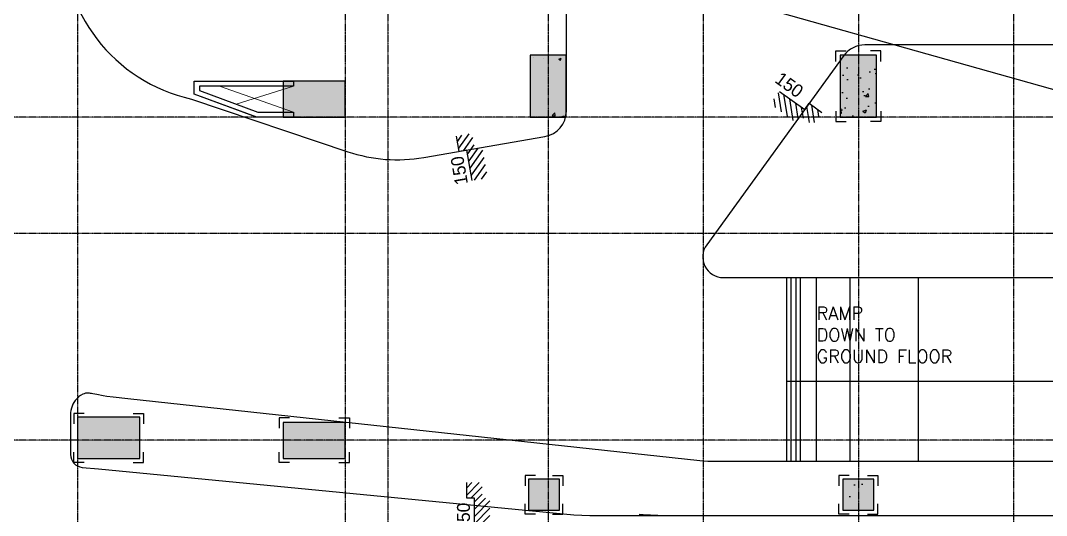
# Model space of a CAD drawing. Header units: inches. Extents: x -189245 to 740841, y -215444 to 469401.
# Drawn here: x 473549 to 493390, y 133913 to 143485 of the extents above; entities that cross this region are included whole.
import ezdxf

# ---------------------------------------------------------------- set-up
doc = ezdxf.new("R2010")
doc.units = ezdxf.units.IN
doc.header["$LTSCALE"] = 10
doc.header["$MEASUREMENT"] = 0
doc.linetypes.add('CENTER', pattern=[2, 1.25, -0.25, 0.25, -0.25])
doc.linetypes.add('GRID NORMAL$0$GRID BASEMENT$0$GRID GROUND$0$GRID$0$$0$PHANTOM', pattern=[2.5, 1.25, -0.25, 0.25, -0.25, 0.25, -0.25])
for name, color, linetype in [('A-COLUMN HATCH', 252, 'Continuous'), ('A-GRID', 8, 'Continuous'), ('A-HATCH GRAVEL', 8, 'Continuous'), ('A-PARKING', 252, 'Continuous'), ('A-PARKING EQUIPMENTS', 2, 'Continuous'), ('A-ROAD', 252, 'Continuous'), ('A-TEXT', 3, 'Continuous'), ('COLUMN', 6, 'Continuous'), ('ELEVATION MARK', 2, 'Continuous'), ('GRID', 8, 'CENTER'), ('TSG- WALL 100', 244, 'Continuous')]:
    doc.layers.add(name, color=color, linetype=linetype)
doc.layers.add('DEFPOINT', color=7, linetype='Continuous', plot=False)
doc.layers.add('SLOPE', color=200, linetype='Continuous', lineweight=5)
doc.styles.add('PRSP_Simplex', font='simplex.shx')
pattern_1 = [(50, (467978.45, 126913.5), (717.26, -62.752), [75, -825]), (355, (467978.45, 126913.5), (-138.751, 752.192), [60, -660]), (100.4514, (468038.2, 126908.3), (578.51, 689.44), [63.74, -701.142]), (46.1842, (467978.45, 127113.5), (1067.24, -165.52), [112.5, -1237.5]), (96.6356, (468067.4, 127099.7), (934.663, 974.118), [95.61, -1051.713]), (351.184, (467978.5, 127113.5), (934.66, 974.12), [90, -990]), (21, (468078.45, 127063.5), (596.907, -402.619), [75, -825]), (326, (468078.45, 127063.5), (243.315, 725.15), [60, -660]), (71.4514, (468128.2, 127029.95), (840.223, 322.53), [63.74, -701.142]), (37.5, (467978.45, 126913.5), (12.1599, 332.8939), [0, -652, 0, -670, 0, -662.5]), (7.5, (467978.45, 126913.5), (263.0695, 394.4117), [0, -382, 0, -637, 0, -252.5]), (327.5, (467755.45, 126913.5), (533.8224, -22.555), [0, -250, 0, -780, 0, -1035]), (317.5, (467655.45, 126913.5), (583.186, 100.105), [0, -325, 0, -518, 0, -735])]

# ---------------------------------------------------------------- blocks, each defined once
blk = doc.blocks.new('STEP')
at = {"color": 1}
for p, q in [((-196, -300), (-496, 0)), ((-54, -300), (-354, 0)), ((0, -213), (-213, 0)), ((220, -150), (0, 70)), ((300, -89), (61, 150)), ((300, 53), (203, 150)), ((-337, -300), (-600, -37)), ((-479, -300), (-600, -179)), ((78, -150), (-72, 0))]:
    blk.add_line(p, q, dxfattribs=at)
at = {"color": 3}
blk.add_lwpolyline([(-600, 0), (0, 0), (0, 150), (300, 150)], dxfattribs=at)
blk.add_attdef('000', (-646, 88), '', height=250, dxfattribs=at)

msp = doc.modelspace()

# ---------------------------------------------------------------- hatches: boundary and pattern name
h = msp.add_hatch()
h.set_pattern_fill('AR-CONC', color=252, scale=100, style=0)
h.set_pattern_definition(pattern_1)
h.paths.add_polyline_path([(489947.20079, 134613.49965), (489547.20079, 134613.49965), (489547.20079, 134213.49965), (489947.20079, 134213.49965)])
at = {"layer": 'A-COLUMN HATCH'}
h = msp.add_hatch(color=254, dxfattribs=at)
h.paths.add_polyline_path([(467978.45079, 126913.49964), (469178.45079, 126913.49964), (469178.45079, 127613.49964), (467978.45079, 127613.49964)])
h.paths.add_polyline_path([(467978.45079, 131013.49964), (469178.45079, 131013.49964), (469178.45079, 131713.49964), (467978.45079, 131713.49964)])
h.paths.add_polyline_path([(467978.45079, 139013.49964), (469178.45079, 139013.49964), (469178.45079, 139713.49964), (467978.45079, 139713.49964)])
h.paths.add_polyline_path([(483373.45079, 130063.49964), (483373.45079, 129463.49964), (483973.45079, 129463.49964), (483973.45079, 130063.49964)])
h.paths.add_polyline_path([(483373.45079, 134013.49964), (483973.45079, 134013.49964), (483973.45079, 134613.49964), (483373.45079, 134613.49964)])
h.paths.add_polyline_path([(489453.45079, 130063.49964), (489453.45079, 129463.49964), (490053.45079, 129463.49964), (490053.45079, 130063.49964)])
h.paths.add_polyline_path([(489453.45079, 134013.49964), (490053.45079, 134013.49964), (490053.45079, 134613.49964), (489453.45079, 134613.49964)])
h.paths.add_polyline_path([(495453.45079, 130063.49964), (495453.45079, 129463.49964), (496053.45079, 129463.49964), (496053.45079, 130063.49964)])
h.paths.add_polyline_path([(495453.45079, 134013.49964), (496053.45079, 134013.49964), (496053.45079, 134613.49964), (495453.45079, 134613.49964)])
h.paths.add_polyline_path([(501453.45079, 134613.49964), (501453.45079, 134013.49964), (502053.45079, 134013.49964), (502053.45079, 134613.49964)])
h.paths.add_polyline_path([(502053.45079, 130063.49964), (501453.45079, 130063.49964), (501453.45079, 129463.49964), (502053.45079, 129463.49964)])
h.paths.add_polyline_path([(504353.45079, 130063.49964), (504353.45079, 129463.49964), (504953.45079, 129463.49964), (504953.45079, 130063.49964)])
h.paths.add_polyline_path([(514853.45079, 141613.49964), (515453.45079, 141613.49964), (515453.45079, 143113.49964), (514853.45079, 143113.49964)])
h.paths.add_polyline_path([(502103.45079, 141613.49964), (502103.45079, 142813.49964), (501403.45079, 142813.49964), (501403.45079, 141613.49964)])
h.paths.add_polyline_path([(501403.45079, 146413.49964), (502103.45079, 146413.49964), (502103.45079, 147613.49964), (501403.45079, 147613.49964)])
h.paths.add_polyline_path([(496103.45079, 146413.49964), (496103.45079, 147613.49964), (495403.45079, 147613.49964), (495403.45079, 146413.49964)])
h.paths.add_polyline_path([(496103.45079, 142813.49964), (495403.45079, 142813.49964), (495403.45079, 141613.49964), (496103.45079, 141613.49964)])
h.paths.add_polyline_path([(514853.45079, 146113.49964), (515453.45079, 146113.49964), (515453.45079, 147613.49964), (514853.45079, 147613.49964)])
h.paths.add_polyline_path([(514853.45079, 149113.49964), (515453.45079, 149113.49964), (515453.45079, 150613.49964), (514853.45079, 150613.49964)])
h.paths.add_polyline_path([(490103.45079, 142813.49964), (489403.45079, 142813.49964), (489403.45079, 141613.49964), (490103.45079, 141613.49964)])
h.paths.add_polyline_path([(489403.45079, 146413.49964), (490103.45079, 146413.49964), (490103.45079, 147613.49964), (489403.45079, 147613.49964)])
h.paths.add_polyline_path([(484103.45079, 146413.49964), (484103.45079, 147613.49964), (483403.45079, 147613.49964), (483403.45079, 146413.49964)])
h.paths.add_polyline_path([(484103.45079, 142813.49964), (483403.45079, 142813.49964), (483403.45079, 141613.49964), (484103.45079, 141613.49964)])
h.paths.add_polyline_path([(468678.45079, 147763.49964), (468678.45079, 148963.49964), (467978.45079, 148963.49964), (467978.45079, 147763.49964)])
h.paths.add_polyline_path([(467978.45079, 157013.49964), (469178.45079, 157013.49964), (469178.45079, 157713.49964), (467978.45079, 157713.49964)])
h.paths.add_polyline_path([(479828.45079, 161013.49964), (479828.45079, 161713.49964), (478628.45079, 161713.49964), (478628.45079, 161013.49964)])
h.paths.add_polyline_path([(475853.45079, 161013.49964), (475853.45079, 161813.49964), (474653.45079, 161813.49964), (474653.45079, 161013.49964)])
h.paths.add_polyline_path([(469178.45079, 165013.49964), (469178.45079, 165713.49964), (467978.45079, 165713.49964), (467978.45079, 165013.49964)])
h.paths.add_polyline_path([(486453.45079, 162713.49964), (486453.45079, 162113.49964), (487053.45079, 162113.49964), (487053.45079, 162713.49964)])
h.paths.add_polyline_path([(487103.45079, 155113.49964), (486403.45079, 155113.49964), (486403.45079, 153913.49964), (487103.45079, 153913.49964)])
h.paths.add_polyline_path([(469178.45079, 169113.49964), (469178.45079, 169813.49964), (467978.45079, 169813.49964), (467978.45079, 169113.49964)])
h.paths.add_polyline_path([(486453.45079, 167337.49964), (486453.45079, 166737.49964), (487053.45079, 166737.49964), (487053.45079, 167337.49964)])
h.paths.add_polyline_path([(492403.45079, 155113.49964), (492403.45079, 153913.49964), (493103.45079, 153913.49964), (493103.45079, 155113.49964)])
h.paths.add_polyline_path([(498403.45079, 155113.49964), (498403.45079, 153913.49964), (499103.45079, 153913.49964), (499103.45079, 155113.49964)])
h.paths.add_polyline_path([(493053.45079, 162113.49964), (493053.45079, 162713.49964), (492453.45079, 162713.49964), (492453.45079, 162113.49964)])
h.paths.add_polyline_path([(498453.45079, 162713.49964), (498453.45079, 162113.49964), (499053.45079, 162113.49964), (499053.45079, 162713.49964)])
h.paths.add_polyline_path([(493053.45079, 166737.49964), (493053.45079, 167337.49964), (492453.45079, 167337.49964), (492453.45079, 166737.49964)])
h.paths.add_polyline_path([(498453.45079, 167337.49964), (498453.45079, 166737.49964), (499053.45079, 166737.49964), (499053.45079, 167337.49964)])
h.paths.add_polyline_path([(506553.45079, 165363.49964), (506553.45079, 164763.49964), (507153.45079, 164763.49964), (507153.45079, 165363.49964)])
h.paths.add_polyline_path([(514853.45079, 162713.96634), (514853.45079, 162113.96634), (515453.45079, 162113.96634), (515453.45079, 162713.96634)])
h.paths.add_polyline_path([(514853.45079, 155113.49964), (514853.45079, 153613.49964), (515453.45079, 153613.49964), (515453.45079, 155113.49964)])
h = msp.add_hatch(color=254, dxfattribs=at)
h.paths.add_polyline_path([(478628.45079, 155113.49964), (478628.45079, 154413.49964), (479828.45079, 154413.49964), (479828.45079, 155113.49964)])
h.paths.add_polyline_path([(478628.45079, 142313.49964), (478628.45079, 141613.49964), (479828.45079, 141613.49964), (479828.45079, 142313.49964)])
h = msp.add_hatch(color=254, dxfattribs=at)
h.paths.add_polyline_path([(475853.45079, 135013.49964), (475853.45079, 135813.49964), (474653.45079, 135813.49964), (474653.45079, 135013.49964)])
h.paths.add_polyline_path([(478628.45079, 135713.49964), (478628.45079, 135013.49964), (479828.45079, 135013.49964), (479828.45079, 135713.49964)])
at = {"layer": 'A-HATCH GRAVEL'}
h = msp.add_hatch(dxfattribs=at)
h.set_pattern_fill('AR-CONC', color=256, scale=100, style=0)
h.set_pattern_definition(pattern_1)
h.paths.add_polyline_path([(489403.45079, 142613.49965), (490103.45079, 142613.49965), (490103.45079, 141613.49965), (489403.45079, 141613.49965)])
at = {"layer": 'A-PARKING'}
h = msp.add_hatch(dxfattribs=at)
h.set_pattern_fill('ANSI32', color=8, scale=500, angle=90, style=0)
h.set_pattern_definition([(135, (736631.4, 451932.26), (-132.58252, -132.58252), []), (135, (736631.4, 452020.65), (-132.58252, -132.58252), [])])
h.paths.add_polyline_path([(481153.15638, 167068.95693), (480653.59291, 167068.95693), (480653.59291, 166022.58416, 0.0539190032), (480740.00821, 166121.39057, 0.207179399), (481153.15638, 165867.3177)])
h.paths.add_polyline_path([(480653.59291, 167068.95693), (479828.59291, 167068.95693), (479828.59291, 166020.59513, 0.3890444277), (480653.59291, 166022.58416)])
h.paths.add_polyline_path([(480653.59291, 166022.58416, -0.3890444277), (479828.59291, 166020.59513), (479828.59291, 165364.43301), (480653.59291, 165364.43301)])
h.paths.add_polyline_path([(481153.15638, 165867.3177, -0.207179399), (480740.00821, 166121.39057, -0.0539190032), (480653.59291, 166022.58416), (480653.59291, 165364.43301), (481153.15638, 165364.43301)])
h.paths.add_polyline_path([(487154.02944, 166668.95693), (486753.59291, 166668.95693), (486753.59291, 166102.74944, 0.1977203413), (487154.02944, 165867.19284)])
h.paths.add_polyline_path([(486753.59291, 166668.95693), (486573.62908, 166668.95693), (486573.62908, 167068.95693), (486423.62908, 167068.95693), (486353.15638, 167068.95693), (486353.15638, 165871.68592, 0.2062088768), (486753.59291, 166141.64072)])
h.paths.add_polyline_path([(486753.59291, 166102.74944, -0.0094480839), (486740.00821, 166121.39057, -0.1958171759), (486353.15638, 165871.68592), (486353.15638, 165364.43301), (486753.59291, 165364.43301)])
h.paths.add_polyline_path([(487154.02944, 165867.19284, -0.1977203413), (486753.59291, 166102.74944), (486753.59291, 165364.43301), (487154.02944, 165364.43301)])
h.paths.add_polyline_path([(493163.17229, 167068.95693), (493053.62908, 167068.95693), (493053.62908, 166668.95693), (492753.59291, 166668.95693), (492753.59291, 166102.74944, 0.2016494938), (493163.17229, 165865.96243)])
h.paths.add_polyline_path([(492753.59291, 166668.95693), (492453.62908, 166668.95693), (492453.62908, 167068.95693), (492353.15638, 167068.95693), (492353.15638, 165871.68592, 0.2062088773), (492753.59291, 166141.64072)])
h.paths.add_polyline_path([(492753.59291, 166102.74944, -0.0094480839), (492740.00821, 166121.39057, -0.1958171765), (492353.15638, 165871.68592), (492353.15638, 165364.43301), (492753.59291, 165364.43301)])
h.paths.add_polyline_path([(493163.17229, 165865.96243, -0.2016494938), (492753.59291, 166102.74944), (492753.59291, 165364.43301), (493163.17229, 165364.43301)])
h.paths.add_polyline_path([(493163.17229, 165364.43301), (492753.59291, 165364.43301), (492753.59291, 162514.43301), (492953.59291, 162514.43301), (492953.59291, 162214.43301), (492963.17229, 162214.43301, 0.4142135624), (493163.17229, 162414.43301)])
h.paths.add_polyline_path([(492753.59291, 165364.43301), (492353.15638, 165364.43301), (492353.15638, 162415.0141, 0.4148529941), (492553.59291, 162215.01458), (492553.59291, 162514.43301), (492753.59291, 162514.43301)])
h.paths.add_polyline_path([(486753.59291, 165364.43301), (486353.15638, 165364.43301), (486353.15638, 162415.0141, 0.4148529923), (486553.59291, 162215.01458), (486553.59291, 162514.43301), (486753.59291, 162514.43301)])
h.paths.add_polyline_path([(487154.02944, 165364.43301), (486753.59291, 165364.43301), (486753.59291, 162514.43301), (486953.59291, 162514.43301), (486953.59291, 162215.01458, 0.414852994), (487154.02944, 162415.0141)])
h.paths.add_polyline_path([(480653.59291, 165364.43301), (479828.59291, 165364.43301), (479828.59291, 161364.43301), (480653.59291, 161364.43301)])
h.paths.add_polyline_path([(481153.15638, 165364.43301), (480653.59291, 165364.43301), (480653.59291, 161364.43301), (481117.79664, 161364.43301, 0.1520992685), (481153.15638, 161477.98293)])
h.paths.add_polyline_path([(480653.59291, 161364.43301), (479828.59291, 161364.43301), (479828.59291, 161109.48483), (480653.59291, 161231.50201)])
h.paths.add_polyline_path([(481117.79664, 161364.43301), (480653.59291, 161364.43301), (480653.59291, 161231.50201), (480982.41799, 161280.13512, 0.2079707955)])
h.paths.add_polyline_path([(476345.80477, 148804.9415), (478066.04286, 148804.9415), (478066.04286, 149179.9415), (476345.80477, 149179.9415)], flags=9)
h.paths.add_polyline_path([(473956.96681, 125029.90745), (474580.77633, 125029.90745), (474580.77633, 125329.90745), (473956.96681, 125329.90745)], flags=9)
h.paths.add_polyline_path([(474248.73412, 126300.51807), (474653.49602, 126300.51807), (474653.49602, 126600.51807), (474248.73412, 126600.51807)], flags=9)
h.paths.add_polyline_path([(476261.49295, 149415.24956), (478779.35009, 149415.24956), (478779.35009, 149790.24956), (476261.49295, 149790.24956)], flags=9)
h.paths.add_polyline_path([(470700.35101, 125014.3997), (471230.11291, 125014.3997), (471230.11291, 125389.3997), (470700.35101, 125389.3997)], flags=9)
h.paths.add_polyline_path([(467708.58097, 135926.93301), (468238.34287, 135926.93301), (468238.34287, 136301.93301), (467708.58097, 136301.93301)], flags=9)
h.paths.add_polyline_path([(467061.05151, 143376.93301), (467483.67056, 143376.93301), (467483.67056, 143751.93301), (467061.05151, 143751.93301)], flags=9)
h.paths.add_polyline_path([(467069.99489, 153926.93301), (467599.75679, 153926.93301), (467599.75679, 154301.93301), (467069.99489, 154301.93301)], flags=9)
h.paths.add_polyline_path([(470336.98856, 149650.72106), (472259.60761, 149650.72106), (472259.60761, 150025.72106), (470336.98856, 150025.72106)], flags=9)
h.paths.add_polyline_path([(476084.28923, 145378.19583), (476614.05113, 145378.19583), (476614.05113, 145753.19583), (476084.28923, 145753.19583)], flags=9)
h.paths.add_polyline_path([(478569.16317, 145421.60806), (479098.92507, 145421.60806), (479098.92507, 145796.60806), (478569.16317, 145796.60806)], flags=9)
h.paths.add_polyline_path([(476131.14742, 150902.67332), (476660.90932, 150902.67332), (476660.90932, 151277.67332), (476131.14742, 151277.67332)], flags=9)
h.paths.add_polyline_path([(478765.57744, 150960.77611), (479259.62506, 150960.77611), (479259.62506, 151335.77611), (478765.57744, 151335.77611)], flags=9)

# ---------------------------------------------------------------- linework, layer by layer
at = {"layer": 'A-GRID', "linetype": 'GRID NORMAL$0$GRID BASEMENT$0$GRID GROUND$0$GRID$0$$0$PHANTOM'}
for p, q in [((524924.32718, 141614.43301), (457908.88734, 141614.43301)), ((524924.32718, 139364.43301), (457908.88734, 139364.43301)), ((524924.32718, 135374.10408), (457908.88734, 135364.43301))]:
    msp.add_line(p, q, dxfattribs=at)
at = {"layer": 'A-PARKING EQUIPMENTS'}
for points in [[(489318.60566, 142695.77935), (489318.60564, 142895.77935), (489518.60564, 142895.77936)], [(490188.29592, 142695.77935), (490188.29594, 142895.77935), (489988.29594, 142895.77936)], [(489318.60566, 141731.21994), (489318.60564, 141531.21994), (489518.60564, 141531.21993)], [(490188.29592, 141731.21994), (490188.29594, 141531.21994), (489988.29594, 141531.21993)], [(474778.45079, 135888.49964), (474578.45079, 135888.49964), (474578.45079, 135688.49964)], [(475728.45079, 135888.49964), (475928.45079, 135888.49964), (475928.45079, 135688.49964)], [(478749.18008, 135800.93484), (478549.18008, 135800.93485), (478549.18006, 135600.93485)], [(479707.7215, 135800.93484), (479907.7215, 135800.93485), (479907.72152, 135600.93485)], [(474778.45079, 134938.49965), (474578.45079, 134938.49965), (474578.45079, 135138.49965)], [(475728.45079, 134938.49965), (475928.45079, 134938.49965), (475928.45079, 135138.49965)], [(478749.18008, 134939.08687), (478549.18008, 134939.08686), (478549.18006, 135139.08686)], [(479707.7215, 134939.08687), (479907.7215, 134939.08686), (479907.72152, 135139.08686)], [(483511.02373, 134688.49966), (483311.02373, 134688.49968), (483311.02372, 134488.49968)], [(483835.87784, 134688.49966), (484035.87784, 134688.49968), (484035.87786, 134488.49968)], [(489577.27373, 134688.49967), (489377.27373, 134688.49969), (489377.27372, 134488.49969)], [(489929.62784, 134688.49967), (490129.62784, 134688.49969), (490129.62786, 134488.49969)], [(483511.02373, 133938.49963), (483311.02373, 133938.49961), (483311.02372, 134138.49961)], [(483835.87784, 133938.49963), (484035.87784, 133938.49961), (484035.87786, 134138.49961)], [(489577.27373, 133938.49962), (489377.27373, 133938.4996), (489377.27372, 134138.4996)], [(489929.62784, 133938.49962), (490129.62784, 133938.4996), (490129.62786, 134138.4996)]]:
    msp.add_lwpolyline(points, dxfattribs=at)
at = {"layer": 'A-ROAD', "color": 250}
for p, q in [((488368.97029, 134955.0053), (488368.97029, 138513.49965)), ((488450.51421, 134955.0053), (488450.51421, 138513.49965)), ((488551.89976, 134955.0053), (488551.89976, 138513.49965)), ((488631.00657, 134955.0053), (488631.00657, 138513.49965)), ((488945.45011, 134955.0053), (488945.45011, 138513.49965)), ((489592.1668, 134955.0053), (489592.1668, 138513.49965)), ((490917.29202, 134955.0053), (490917.29202, 138513.49965))]:
    msp.add_line(p, q, dxfattribs=at)
at = {"layer": 'A-ROAD', "color": 1}
msp.add_line((488368.97029, 136513.49965), (504667.68626, 136513.49965), dxfattribs=at)
at = {"layer": 'A-ROAD', "color": 252}
for p, q in [((474515.95079, 135822.24806), (474515.95079, 135227.81748)), ((505298.02128, 134956.5053), (486843.42648, 134956.5053)), ((505298.02128, 134955.0053), (486843.42648, 134955.0053))]:
    msp.add_line(p, q, dxfattribs=at)
at = {"layer": 'A-ROAD', "color": 1}
for points in [[(476853.27798, 141966.61956), (479877.11897, 140948.49921, 0.1247524167), (481346.88927, 140835.76356), (483690.48739, 141242.08705, 0.3647811583), (484105.07366, 141734.73753), (484105.07366, 151113.96632), (486603.45079, 151113.96632, 0.4142135624), (487103.45079, 151613.96632), (487103.45079, 152363.96632)], [(495603.45079, 150963.96632), (489901.82792, 150963.96632, 0.4142135624), (489401.82792, 150463.96632), (489401.82792, 146013.96632, 0.4142135624), (489901.82792, 145513.96632), (494401.82792, 145513.96632), (494401.82792, 143013.96632), (489876.07328, 143013.96632, 0.2403359864), (489471.27908, 142807.46531), (486818.51208, 139148.76551, 0.6124663171), (487142.34744, 138513.96632), (502818.16273, 138513.96632, 0.0578398236), (503825.98353, 138630.94201), (515453.45079, 141366.95341)], [(505570.86992, 134955.0053), (486843.42648, 134955.0053), (486687.20595, 134971.90965), (475625.12579, 136168.91792), (475342.90881, 136199.45612), (475219.21863, 136212.84042), (475145.56425, 136226.6491), (475022.32884, 136250.63421), (474945.00674, 136266.24848, 0.0277260077), (474859.89947, 136278.57374, 0.13691651), (474752.10981, 136258.54051, 0.1201715374), (474603.84814, 136134.89943, 0.1832322106), (474515.95079, 135822.24806), (474515.95079, 135093.26945, 0.3863572764), (474741.97896, 134844.4214), (475053.49255, 134814.41293), (481383.52763, 134204.63319), (484252.6774, 133928.24462), (484405.92005, 133917.18801), (484559.51677, 133913.49965), (486059.79005, 133913.49965), (505507.86219, 133913.49965, 0.0585425567)]]:
    msp.add_lwpolyline(points, format="xyb", dxfattribs=at)
at = {"layer": 'A-ROAD', "color": 252}
msp.add_lwpolyline([(488002.6072, 138513.49965), (502818.16273, 138513.49965, 0.0578398236), (503825.98353, 138630.47534), (515453.45079, 141366.48674)], format="xyb", dxfattribs=at)
at = {"layer": 'A-ROAD', "color": 1}
msp.add_arc((477545.06804, 145072.4378), 3182.38582, 177.859806565, 257.444749847, dxfattribs=at)
at = {"layer": 'A-ROAD', "color": 252}
msp.add_arc((486090.79259, 139913.49965), 6000, 264.49760831, 270, dxfattribs=at)
at = {"layer": 'COLUMN', "linetype": 'Continuous'}
for p, q in [((484103.45079, 142813.49964), (483403.45079, 142813.49964)), ((483403.45079, 142813.49964), (483403.45079, 141613.49964)), ((484103.45079, 142813.49964), (483403.45079, 142813.49964)), ((483403.45079, 142813.49964), (483403.45079, 141613.49964)), ((484103.45079, 141613.49964), (484103.45079, 142813.49964)), ((484103.45079, 141613.49964), (484103.45079, 142813.49964)), ((483403.45079, 141613.49964), (484103.45079, 141613.49964)), ((483403.45079, 141613.49964), (484103.45079, 141613.49964))]:
    msp.add_line(p, q, dxfattribs=at)
at = {"layer": 'COLUMN', "color": 8}
for p, q in [((483467.27649, 142770.46223), (483467.27649, 142770.46223)), ((483662.07789, 142758.02015), (483662.07789, 142758.02015)), ((483775.33853, 142812.70858), (483775.33853, 142812.70858)), ((483959.43999, 142738.58967), (484001.45111, 142754.71623)), ((483959.43999, 142738.58967), (483989.28534, 142718.45873)), ((483989.28567, 142718.45859), (484001.45146, 142754.71609)), ((483832.99825, 141649.71708), (483879.73135, 141698.42301)), ((483886.35975, 141641.44113), (483879.73084, 141698.42302)), ((483731.56305, 141614.29071), (483731.56305, 141614.29071)), ((483832.99825, 141649.71708), (483886.3603, 141641.44113)), ((484025.60582, 141626.83828), (484067.61694, 141642.96484)), ((484025.60582, 141626.83828), (484045.38117, 141613.49964)), ((484034.62696, 141652.70187), (484034.62696, 141652.70187)), ((484057.72977, 141613.49964), (484067.61642, 141642.96465))]:
    msp.add_line(p, q, dxfattribs=at)
at = {"layer": 'COLUMN', "linetype": 'Continuous'}
for points in [[(489403.45079, 141613.49964), (490103.45079, 141613.49964), (490103.45079, 142813.49964), (489403.45079, 142813.49964)], [(489403.45079, 141613.49964), (490103.45079, 141613.49964), (490103.45079, 142813.49964), (489403.45079, 142813.49964)], [(478628.45079, 142313.49964), (478628.45079, 141613.49964), (479828.45079, 141613.49964), (479828.45079, 142313.49964)], [(474653.45079, 135813.49964), (474653.45079, 135013.49964), (475853.45079, 135013.49964), (475853.45079, 135813.49964)], [(478628.45079, 135713.49964), (478628.45079, 135013.49964), (479828.45079, 135013.49964), (479828.45079, 135713.49964)], [(483373.45079, 134013.49964), (483973.45079, 134013.49964), (483973.45079, 134613.49964), (483373.45079, 134613.49964)], [(489453.45079, 134013.49964), (490053.45079, 134013.49964), (490053.45079, 134613.49964), (489453.45079, 134613.49964)]]:
    msp.add_lwpolyline(points, close=True, dxfattribs=at)
at = {"layer": 'DEFPOINT'}
for points in [[(495553.48696, 143864.43301), (474653.74555, 143862.72262), (474653.74555, 147464.43301), (504653.65541, 139027.55374)], [(478628.45079, 142313.49964), (478628.45079, 141613.49964), (478114.58127, 141614.43301), (476908.02056, 142061.87815), (476907.45079, 142313.49964), (478628.45079, 142313.49964)]]:
    msp.add_lwpolyline(points, dxfattribs=at)
at = {"layer": 'GRID', "linetype": 'GRID NORMAL$0$GRID BASEMENT$0$GRID GROUND$0$GRID$0$$0$PHANTOM'}
for p, q in [((474653.65541, 178562.49557), (474653.65541, 120893.30323)), ((480653.65541, 178562.49557), (480653.65541, 120893.30323)), ((483753.65541, 178562.49557), (483753.65539, 120893.30323)), ((486753.65541, 178562.49557), (486753.65541, 120893.30323)), ((489753.65541, 178562.49557), (489753.65541, 120893.30323)), ((492753.65541, 178562.49557), (492753.65541, 120893.30323)), ((479828.65541, 177562.64506), (479828.65541, 120893.30323))]:
    msp.add_line(p, q, dxfattribs=at)
at = {"layer": 'SLOPE', "color": 1, "linetype": 'ByBlock'}
for p, q in [((477399.26196, 142213.49964), (478828.45079, 141713.49964)), ((478828.45079, 142213.49964), (477721.96638, 141866.68649))]:
    msp.add_line(p, q, dxfattribs=at)
at = {"layer": 'TSG- WALL 100', "color": 4}
msp.add_lwpolyline([(478828.45079, 141713.49964), (478828.45079, 141613.49964), (478117.09815, 141613.49964), (476908.02056, 142061.87815), (476907.45079, 142313.49964), (478828.45079, 142313.49964), (478828.45079, 142213.49964), (477007.67749, 142213.49964), (477007.86315, 142131.50699), (478135.04322, 141713.49964), (478828.45079, 141713.49964)], dxfattribs=at)

# ---------------------------------------------------------------- block references
at = {"layer": 'ELEVATION MARK'}
ref = msp.add_blockref('STEP', (488713.9376, 141762.93893), dxfattribs=dict(at, rotation=324.0557362036642))
ref.add_attrib('000', '150', (488117.40773, 142303.87474), dxfattribs={"layer": '0', "color": 3, "height": 250, "rotation": 324.055736204})
for p, rotation in [((482180.00966, 140980.20658), 99.83593300996532), ((482327.59584, 134248.23802), 90)]:
    msp.add_blockref('STEP', p, dxfattribs=dict(at, rotation=rotation)).add_auto_attribs({'000': '150'})

# ---------------------------------------------------------------- texts
at = {"layer": 'A-TEXT', "linetype": 'Continuous', "insert": (488945.45011, 137948.72393), "char_height": 250, "width": 3216.2546084, "attachment_point": 1, "style": 'PRSP_Simplex'}
msp.add_mtext('RAMP\\PDOWN TO GROUND FLOOR', dxfattribs=at)

doc.saveas('drawing.dxf')
